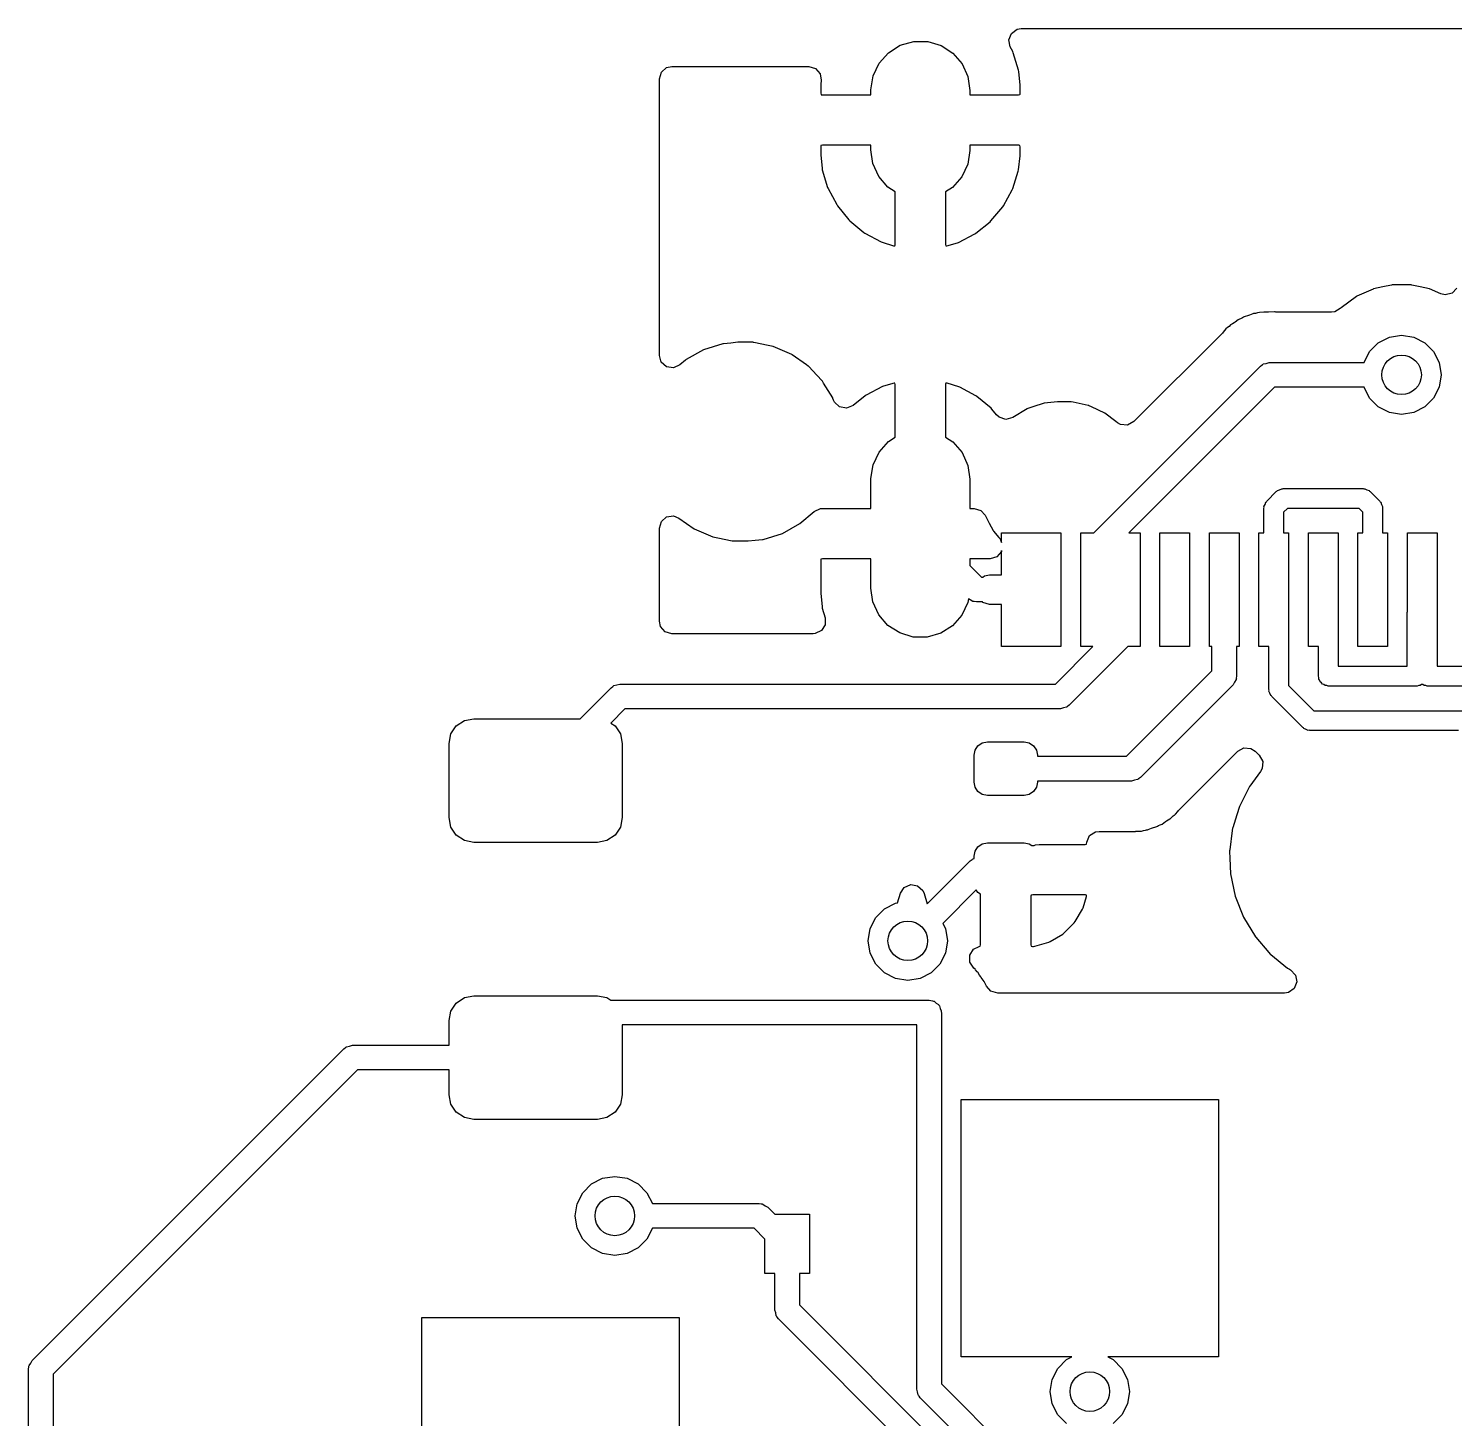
# Model space of a CAD drawing. Extents: x 3.08 to 9.53, y -3.21 to -0.59.
# Drawn here: x 3.853 to 4.421, y -1.144 to -0.591 of the extents above; entities that cross this region are included whole.
import ezdxf

# ---------------------------------------------------------------- set-up
doc = ezdxf.new("R2010")
doc.units = 0
doc.header["$MEASUREMENT"] = 0
doc.layers.add('BLACK', color=7, linetype='CONTINUOUS')

msp = doc.modelspace()

# ---------------------------------------------------------------- linework, layer by layer
at = {"layer": 'BLACK', "linetype": 'CONTINUOUS'}
for p, q in [((4.20016, -0.597188), (4.20553, -0.595654)), ((4.20553, -0.595654), (4.21111, -0.595688)), ((4.24338, -0.595103), (4.24438, -0.592495)), ((4.24394, -0.597841), (4.24338, -0.595103)), ((4.24438, -0.592495), (4.24664, -0.590845)), ((4.24664, -0.590845), (4.24832, -0.590551)), ((4.24832, -0.590551), (4.50821, -0.590551)), ((4.19175, -0.60435), (4.19544, -0.600166)), ((4.19544, -0.600166), (4.20016, -0.597188)), ((4.21111, -0.595688), (4.21646, -0.597288)), ((4.21646, -0.597288), (4.22114, -0.600323)), ((4.22114, -0.600323), (4.22478, -0.604551)), ((4.24495, -0.599747), (4.24394, -0.597841)), ((4.24514, -0.600194), (4.24495, -0.599747)), ((4.24725, -0.607179), (4.24514, -0.600194)), ((4.10512, -0.607928), (4.10723, -0.606098)), ((4.10723, -0.606098), (4.10929, -0.605649)), ((4.10929, -0.605649), (4.16378, -0.605649)), ((4.16378, -0.605649), (4.16646, -0.606437)), ((4.16646, -0.606437), (4.1683, -0.608549)), ((4.18938, -0.609402), (4.19175, -0.60435)), ((4.22478, -0.604551), (4.22709, -0.609632)), ((4.10433, -0.61061), (4.10512, -0.607928)), ((4.10433, -0.720598), (4.10433, -0.61061)), ((4.1683, -0.608549), (4.16871, -0.611163)), ((4.16871, -0.611163), (4.16853, -0.612786)), ((4.18852, -0.614917), (4.18938, -0.609402)), ((4.22709, -0.609632), (4.22789, -0.615157)), ((4.24734, -0.607653), (4.24725, -0.607179)), ((4.24787, -0.613078), (4.24734, -0.607653)), ((4.16853, -0.612786), (4.16852, -0.613062)), ((4.16852, -0.613062), (4.16852, -0.616255)), ((4.16852, -0.616255), (4.16869, -0.616855)), ((4.16869, -0.616855), (4.16875, -0.616902)), ((4.16875, -0.616902), (4.16905, -0.616968)), ((4.16905, -0.616968), (4.18851, -0.616968)), ((4.18851, -0.615157), (4.18852, -0.614917)), ((4.18851, -0.616968), (4.18851, -0.615157)), ((4.22789, -0.615157), (4.22789, -0.616968)), ((4.22789, -0.616968), (4.24717, -0.616968)), ((4.24717, -0.616968), (4.24777, -0.616792)), ((4.24777, -0.616792), (4.24782, -0.616737)), ((4.24782, -0.616737), (4.24789, -0.616435)), ((4.24789, -0.61332), (4.24787, -0.613078)), ((4.24789, -0.616435), (4.24789, -0.61332)), ((4.16858, -0.637199), (4.16852, -0.637502)), ((4.16852, -0.637502), (4.16852, -0.640616)), ((4.16852, -0.640616), (4.16853, -0.640858)), ((4.16853, -0.640858), (4.16906, -0.646283)), ((4.16863, -0.637144), (4.16858, -0.637199)), ((4.16923, -0.636968), (4.16863, -0.637144)), ((4.18851, -0.636968), (4.16923, -0.636968)), ((4.18851, -0.638779), (4.18851, -0.636968)), ((4.18931, -0.644304), (4.18851, -0.638779)), ((4.22788, -0.63902), (4.22702, -0.644535)), ((4.22789, -0.638779), (4.22788, -0.63902)), ((4.24735, -0.636968), (4.22789, -0.636968)), ((4.22789, -0.636968), (4.22789, -0.638779)), ((4.24765, -0.637034), (4.24735, -0.636968)), ((4.24771, -0.637081), (4.24765, -0.637034)), ((4.24789, -0.637681), (4.24771, -0.637081)), ((4.24787, -0.641151), (4.24789, -0.640874)), ((4.24789, -0.640874), (4.24789, -0.637681)), ((4.16906, -0.646283), (4.16915, -0.646757)), ((4.19162, -0.649385), (4.18931, -0.644304)), ((4.22702, -0.644535), (4.22465, -0.649587)), ((4.24723, -0.646829), (4.24787, -0.641151)), ((4.16915, -0.646757), (4.17126, -0.653743)), ((4.19526, -0.653613), (4.19162, -0.649385)), ((4.22465, -0.649587), (4.22096, -0.65377)), ((4.24493, -0.654257), (4.24713, -0.647301)), ((4.24713, -0.647301), (4.24723, -0.646829)), ((4.17126, -0.653743), (4.17145, -0.654189)), ((4.17145, -0.654189), (4.17487, -0.660633)), ((4.1982, -0.655519), (4.19526, -0.653613)), ((4.1982, -0.67676), (4.1982, -0.655519)), ((4.22096, -0.65377), (4.2182, -0.65551)), ((4.2182, -0.65551), (4.2182, -0.676493)), ((4.24122, -0.661096), (4.24474, -0.654701)), ((4.24474, -0.654701), (4.24493, -0.654257)), ((4.17487, -0.660633), (4.17514, -0.661035)), ((4.17514, -0.661035), (4.17975, -0.66669)), ((4.23626, -0.667084), (4.24095, -0.661494)), ((4.24095, -0.661494), (4.24122, -0.661096)), ((4.17975, -0.66669), (4.18009, -0.667033)), ((4.18009, -0.667033), (4.18571, -0.671684)), ((4.23022, -0.671995), (4.23591, -0.667422)), ((4.23591, -0.667422), (4.23626, -0.667084)), ((4.18571, -0.671684), (4.18611, -0.671954)), ((4.18611, -0.671954), (4.19253, -0.675425)), ((4.22335, -0.67564), (4.22982, -0.672259)), ((4.22982, -0.672259), (4.23022, -0.671995)), ((4.19253, -0.675425), (4.19298, -0.675612)), ((4.19298, -0.675612), (4.19752, -0.677017)), ((4.19752, -0.677017), (4.19807, -0.677026)), ((4.19807, -0.677026), (4.1982, -0.67676)), ((4.2182, -0.676493), (4.21836, -0.677025)), ((4.21836, -0.677025), (4.21866, -0.67707)), ((4.21866, -0.67707), (4.22291, -0.675821)), ((4.22291, -0.675821), (4.22335, -0.67564)), ((4.38162, -0.6972), (4.37554, -0.701619)), ((4.38186, -0.697094), (4.38162, -0.6972)), ((4.38826, -0.694248), (4.38186, -0.697094)), ((4.38186, -0.697094), (4.38186, -0.697094)), ((4.38849, -0.694142), (4.38826, -0.694248)), ((4.38826, -0.694248), (4.38826, -0.694248)), ((4.39217, -0.69336), (4.38849, -0.694142)), ((4.39559, -0.692633), (4.39217, -0.69336)), ((4.39585, -0.692579), (4.39559, -0.692633)), ((4.39559, -0.692633), (4.39559, -0.692633)), ((4.40337, -0.692579), (4.39585, -0.692579)), ((4.40362, -0.692633), (4.40337, -0.692579)), ((4.40704, -0.69336), (4.40362, -0.692633)), ((4.40362, -0.692633), (4.40362, -0.692633)), ((4.41072, -0.694142), (4.40704, -0.69336)), ((4.41522, -0.696145), (4.41072, -0.694142)), ((4.41699, -0.696568), (4.41522, -0.696145)), ((4.41971, -0.695911), (4.41699, -0.696568)), ((4.42164, -0.69389), (4.41971, -0.695911)), ((4.34522, -0.703425), (4.34476, -0.703462)), ((4.34523, -0.703425), (4.34522, -0.703425)), ((4.34522, -0.703425), (4.34522, -0.703425)), ((4.34538, -0.703406), (4.34523, -0.703425)), ((4.34523, -0.703425), (4.34523, -0.703425)), ((4.34648, -0.703406), (4.34538, -0.703406)), ((4.34664, -0.703403), (4.34648, -0.703406)), ((4.349, -0.703329), (4.34664, -0.703403)), ((4.34932, -0.703319), (4.349, -0.703329)), ((4.34961, -0.703385), (4.34932, -0.703319)), ((4.35005, -0.703406), (4.34961, -0.703385)), ((4.37172, -0.703406), (4.35005, -0.703406)), ((4.37303, -0.70323), (4.37172, -0.703406)), ((4.37513, -0.701937), (4.37303, -0.70323)), ((4.37517, -0.701987), (4.37513, -0.701937)), ((4.37537, -0.701812), (4.37517, -0.701987)), ((4.37554, -0.701619), (4.37537, -0.701812)), ((4.33098, -0.709047), (4.33039, -0.709552)), ((4.33154, -0.708483), (4.33098, -0.709047)), ((4.33231, -0.708031), (4.33154, -0.708483)), ((4.33304, -0.707596), (4.33231, -0.708031)), ((4.33343, -0.70734), (4.33304, -0.707596)), ((4.33459, -0.7065), (4.33343, -0.70734)), ((4.33484, -0.706317), (4.33459, -0.7065)), ((4.33513, -0.706202), (4.33484, -0.706317)), ((4.33558, -0.706023), (4.33513, -0.706202)), ((4.33513, -0.706202), (4.33513, -0.706202)), ((4.33628, -0.705681), (4.33558, -0.706023)), ((4.3367, -0.705434), (4.33628, -0.705681)), ((4.33697, -0.705275), (4.3367, -0.705434)), ((4.3367, -0.705434), (4.3367, -0.705434)), ((4.33864, -0.704789), (4.33697, -0.705275)), ((4.33908, -0.704638), (4.33864, -0.704789)), ((4.34041, -0.704112), (4.33908, -0.704638)), ((4.3407, -0.703997), (4.34041, -0.704112)), ((4.34041, -0.704112), (4.34041, -0.704112)), ((4.34121, -0.703932), (4.3407, -0.703997)), ((4.34149, -0.703897), (4.34121, -0.703932)), ((4.34225, -0.703739), (4.34149, -0.703897)), ((4.34233, -0.703715), (4.34225, -0.703739)), ((4.34302, -0.703517), (4.34233, -0.703715)), ((4.34476, -0.703462), (4.34302, -0.703517)), ((4.32832, -0.711708), (4.29306, -0.746962)), ((4.32863, -0.711362), (4.32832, -0.711708)), ((4.32974, -0.710021), (4.32863, -0.711362)), ((4.33039, -0.709552), (4.32974, -0.710021)), ((4.39035, -0.715606), (4.39474, -0.713369)), ((4.39474, -0.713369), (4.39961, -0.712598)), ((4.39961, -0.712598), (4.40447, -0.713369)), ((4.40447, -0.713369), (4.40886, -0.715606)), ((4.12195, -0.71841), (4.11493, -0.722302)), ((4.12961, -0.716009), (4.12195, -0.71841)), ((4.12986, -0.715983), (4.12961, -0.716009)), ((4.13273, -0.715692), (4.12986, -0.715983)), ((4.12986, -0.715983), (4.12986, -0.715983)), ((4.13559, -0.715401), (4.13273, -0.715692)), ((4.14149, -0.715401), (4.13559, -0.715401)), ((4.14156, -0.715405), (4.14149, -0.715401)), ((4.14175, -0.715415), (4.14156, -0.715405)), ((4.14156, -0.715405), (4.14156, -0.715405)), ((4.14156, -0.715405), (4.14156, -0.715405)), ((4.14194, -0.715454), (4.14175, -0.715415)), ((4.14762, -0.716642), (4.14194, -0.715454)), ((4.14194, -0.715454), (4.14194, -0.715454)), ((4.14961, -0.717057), (4.14762, -0.716642)), ((4.15698, -0.720245), (4.14961, -0.717057)), ((4.15718, -0.72039), (4.15698, -0.720245)), ((4.16286, -0.724364), (4.15718, -0.72039)), ((4.15718, -0.72039), (4.15718, -0.72039)), ((4.38466, -0.723425), (4.38687, -0.71909)), ((4.38687, -0.71909), (4.39035, -0.715606)), ((4.40886, -0.715606), (4.41235, -0.71909)), ((4.41235, -0.71909), (4.41458, -0.72348)), ((4.1051, -0.723257), (4.10433, -0.720598)), ((4.10721, -0.725099), (4.1051, -0.723257)), ((4.10997, -0.725512), (4.10721, -0.725099)), ((4.11252, -0.724364), (4.10997, -0.725512)), ((4.11474, -0.722465), (4.11252, -0.724364)), ((4.11493, -0.722302), (4.11474, -0.722465)), ((4.16355, -0.72485), (4.16286, -0.724364)), ((4.16373, -0.725033), (4.16355, -0.72485)), ((4.16703, -0.728526), (4.16373, -0.725033)), ((4.2772, -0.791141), (4.34347, -0.724867)), ((4.34347, -0.724867), (4.34417, -0.724342)), ((4.34417, -0.724342), (4.34429, -0.724205)), ((4.34429, -0.724205), (4.3444, -0.724174)), ((4.3444, -0.724174), (4.3446, -0.724022)), ((4.3446, -0.724022), (4.34579, -0.723766)), ((4.34579, -0.723766), (4.34695, -0.723425)), ((4.34695, -0.723425), (4.38466, -0.723425)), ((4.41458, -0.72348), (4.41535, -0.728346)), ((4.16907, -0.730684), (4.16703, -0.728526)), ((4.1692, -0.730897), (4.16907, -0.730684)), ((4.16966, -0.731635), (4.1692, -0.730897)), ((4.1692, -0.730897), (4.1692, -0.730897)), ((4.1733, -0.737507), (4.16966, -0.731635)), ((4.19774, -0.731591), (4.19349, -0.73284)), ((4.19804, -0.731635), (4.19774, -0.731591)), ((4.1982, -0.732168), (4.19804, -0.731635)), ((4.21833, -0.731635), (4.2182, -0.731901)), ((4.21888, -0.731643), (4.21833, -0.731635)), ((4.22342, -0.733049), (4.21888, -0.731643)), ((4.41535, -0.728346), (4.41458, -0.733213)), ((4.18618, -0.736666), (4.18138, -0.740521)), ((4.18658, -0.736402), (4.18618, -0.736666)), ((4.19305, -0.733021), (4.18658, -0.736402)), ((4.19349, -0.73284), (4.19305, -0.733021)), ((4.1982, -0.75315), (4.1982, -0.732168)), ((4.2182, -0.731901), (4.2182, -0.753142)), ((4.22387, -0.733236), (4.22342, -0.733049)), ((4.23029, -0.736707), (4.22387, -0.733236)), ((4.23069, -0.736977), (4.23029, -0.736707)), ((4.23631, -0.741628), (4.23069, -0.736977)), ((4.34899, -0.733268), (4.29112, -0.791141)), ((4.38466, -0.733268), (4.34899, -0.733268)), ((4.38687, -0.737603), (4.38466, -0.733268)), ((4.41458, -0.733213), (4.41235, -0.737603)), ((4.17339, -0.737743), (4.1733, -0.737507)), ((4.17362, -0.738368), (4.17339, -0.737743)), ((4.17339, -0.737743), (4.17339, -0.737743)), ((4.174, -0.739182), (4.17362, -0.738368)), ((4.17605, -0.741089), (4.174, -0.739182)), ((4.1788, -0.741588), (4.17605, -0.741089)), ((4.18138, -0.740521), (4.1788, -0.741588)), ((4.23665, -0.741971), (4.23631, -0.741628)), ((4.23849, -0.744231), (4.23665, -0.741971)), ((4.25065, -0.741886), (4.24489, -0.745348)), ((4.25091, -0.7418), (4.25065, -0.741886)), ((4.25291, -0.741125), (4.25091, -0.7418)), ((4.25091, -0.7418), (4.25091, -0.7418)), ((4.25741, -0.739612), (4.25291, -0.741125)), ((4.26272, -0.739035), (4.25741, -0.739612)), ((4.26796, -0.739035), (4.26272, -0.739035)), ((4.26818, -0.739047), (4.26796, -0.739035)), ((4.26894, -0.739218), (4.26818, -0.739047)), ((4.27487, -0.740544), (4.26894, -0.739218)), ((4.27514, -0.740603), (4.27487, -0.740544)), ((4.27487, -0.740544), (4.27487, -0.740544)), ((4.27538, -0.740716), (4.27514, -0.740603)), ((4.27618, -0.741089), (4.27538, -0.740716)), ((4.27538, -0.740716), (4.27538, -0.740716)), ((4.2816, -0.743616), (4.27618, -0.741089)), ((4.39035, -0.741087), (4.38687, -0.737603)), ((4.39474, -0.743324), (4.39035, -0.741087)), ((4.40886, -0.741087), (4.40447, -0.743324)), ((4.41235, -0.737603), (4.40886, -0.741087)), ((4.23953, -0.745186), (4.23849, -0.744231)), ((4.24219, -0.746054), (4.23953, -0.745186)), ((4.24489, -0.745348), (4.24219, -0.746054)), ((4.28598, -0.746962), (4.2816, -0.743616)), ((4.28654, -0.747396), (4.28598, -0.746962)), ((4.28782, -0.748103), (4.28654, -0.747396)), ((4.29061, -0.748302), (4.28782, -0.748103)), ((4.29306, -0.746962), (4.29061, -0.748302)), ((4.39961, -0.744094), (4.39474, -0.743324)), ((4.40447, -0.743324), (4.39961, -0.744094)), ((4.19544, -0.754891), (4.1982, -0.75315)), ((4.2182, -0.753142), (4.22114, -0.755048)), ((4.18938, -0.764126), (4.19175, -0.759074)), ((4.19175, -0.759074), (4.19544, -0.754891)), ((4.22114, -0.755048), (4.22478, -0.759276)), ((4.22478, -0.759276), (4.22709, -0.764357)), ((4.18852, -0.769641), (4.18938, -0.764126)), ((4.22709, -0.764357), (4.22789, -0.769882)), ((4.18851, -0.769882), (4.18852, -0.769641)), ((4.18851, -0.781535), (4.18851, -0.769882)), ((4.22789, -0.769882), (4.22789, -0.781535)), ((4.34597, -0.778554), (4.34975, -0.774775)), ((4.34975, -0.774775), (4.35003, -0.774631)), ((4.35003, -0.774631), (4.35022, -0.774374)), ((4.35022, -0.774374), (4.35109, -0.774089)), ((4.35109, -0.774089), (4.35191, -0.773671)), ((4.35191, -0.773671), (4.35223, -0.77372)), ((4.35223, -0.77372), (4.35253, -0.773622)), ((4.35253, -0.773622), (4.38434, -0.773622)), ((4.38434, -0.773622), (4.38465, -0.77372)), ((4.38465, -0.77372), (4.38496, -0.773671)), ((4.38496, -0.773671), (4.38578, -0.774089)), ((4.38578, -0.774089), (4.38666, -0.774374)), ((4.38666, -0.774374), (4.38684, -0.774631)), ((4.38684, -0.774631), (4.38713, -0.774775)), ((4.38713, -0.774775), (4.39091, -0.778554)), ((4.16027, -0.78754), (4.16588, -0.782729)), ((4.16588, -0.782729), (4.16843, -0.781582)), ((4.16843, -0.781582), (4.16911, -0.781535)), ((4.16911, -0.781535), (4.18851, -0.781535)), ((4.22789, -0.781535), (4.22952, -0.781535)), ((4.22952, -0.781535), (4.2322, -0.782323)), ((4.2322, -0.782323), (4.2339, -0.784182)), ((4.34481, -0.781337), (4.34491, -0.781035)), ((4.34481, -0.791141), (4.34481, -0.781337)), ((4.34486, -0.780722), (4.34528, -0.7799)), ((4.34491, -0.781035), (4.34486, -0.780722)), ((4.34528, -0.7799), (4.34557, -0.779023)), ((4.34557, -0.779023), (4.34582, -0.778837)), ((4.34582, -0.778837), (4.34597, -0.778554)), ((4.35416, -0.781496), (4.35269, -0.782968)), ((4.38271, -0.781496), (4.35416, -0.781496)), ((4.38418, -0.782968), (4.38271, -0.781496)), ((4.39091, -0.778554), (4.39105, -0.778837)), ((4.39105, -0.778837), (4.39131, -0.779023)), ((4.39131, -0.779023), (4.39159, -0.7799)), ((4.39159, -0.7799), (4.39201, -0.780722)), ((4.39201, -0.780722), (4.39196, -0.781035)), ((4.39196, -0.781035), (4.39206, -0.781337)), ((4.39206, -0.781337), (4.39206, -0.791141)), ((4.10433, -0.789402), (4.10512, -0.78672)), ((4.10512, -0.78672), (4.10723, -0.78489)), ((4.10723, -0.78489), (4.11, -0.784492)), ((4.11, -0.784492), (4.11214, -0.785339)), ((4.11214, -0.785339), (4.11822, -0.789596)), ((4.15325, -0.791432), (4.16027, -0.78754)), ((4.2339, -0.784182), (4.23557, -0.787347)), ((4.23557, -0.787347), (4.23713, -0.790308)), ((4.35269, -0.782968), (4.35269, -0.791141)), ((4.38418, -0.791141), (4.38418, -0.782968)), ((4.10433, -0.826398), (4.10433, -0.789402)), ((4.11822, -0.789596), (4.12559, -0.792785)), ((4.12559, -0.792785), (4.12757, -0.7932)), ((4.12757, -0.7932), (4.13326, -0.794388)), ((4.1396, -0.794441), (4.14246, -0.79415)), ((4.14246, -0.79415), (4.14533, -0.793858)), ((4.14533, -0.793858), (4.14558, -0.793833)), ((4.14533, -0.793858), (4.14533, -0.793858)), ((4.14558, -0.793833), (4.15325, -0.791432)), ((4.23713, -0.790308), (4.23731, -0.790513)), ((4.23731, -0.790513), (4.23731, -0.790514)), ((4.23731, -0.790514), (4.23943, -0.793021)), ((4.23943, -0.793021), (4.23971, -0.793359)), ((4.23971, -0.793359), (4.23972, -0.793373)), ((4.23972, -0.793373), (4.24048, -0.795093)), ((4.24048, -0.795093), (4.24048, -0.791141)), ((4.24048, -0.791141), (4.26411, -0.791141)), ((4.26411, -0.791141), (4.26411, -0.836417)), ((4.27198, -0.836417), (4.27198, -0.791141)), ((4.27198, -0.791141), (4.2772, -0.791141)), ((4.29112, -0.791141), (4.2956, -0.791141)), ((4.2956, -0.791141), (4.2956, -0.836417)), ((4.30348, -0.836417), (4.30348, -0.791141)), ((4.30348, -0.791141), (4.31529, -0.791141)), ((4.31529, -0.791141), (4.31529, -0.836417)), ((4.32316, -0.836417), (4.32316, -0.791141)), ((4.32316, -0.791141), (4.33497, -0.791141)), ((4.33497, -0.791141), (4.33497, -0.836417)), ((4.34285, -0.836417), (4.34285, -0.791141)), ((4.34285, -0.791141), (4.34481, -0.791141)), ((4.35269, -0.791141), (4.35466, -0.791141)), ((4.35466, -0.791141), (4.35466, -0.815747)), ((4.36253, -0.836417), (4.36253, -0.791141)), ((4.36253, -0.791141), (4.37434, -0.791141)), ((4.37434, -0.791141), (4.37434, -0.81372)), ((4.38222, -0.836417), (4.38222, -0.791141)), ((4.38222, -0.791141), (4.38418, -0.791141)), ((4.39206, -0.791141), (4.39403, -0.791141)), ((4.39403, -0.791141), (4.39403, -0.836417)), ((4.4019, -0.822688), (4.4019, -0.791141)), ((4.4019, -0.791141), (4.41371, -0.791141)), ((4.41371, -0.791141), (4.41371, -0.826664)), ((4.13326, -0.794388), (4.13326, -0.794388)), ((4.13326, -0.794388), (4.13344, -0.794427)), ((4.13344, -0.794427), (4.13363, -0.794437)), ((4.13363, -0.794437), (4.13363, -0.794437)), ((4.13363, -0.794437), (4.13364, -0.794437)), ((4.13364, -0.794437), (4.13371, -0.794441)), ((4.13371, -0.794441), (4.1396, -0.794441)), ((4.24042, -0.798691), (4.23856, -0.800781)), ((4.24048, -0.798293), (4.24042, -0.798691)), ((4.24048, -0.807874), (4.24048, -0.798293)), ((4.16858, -0.801766), (4.16852, -0.802069)), ((4.16852, -0.802069), (4.16852, -0.815026)), ((4.16863, -0.801711), (4.16858, -0.801766)), ((4.16923, -0.801535), (4.16863, -0.801711)), ((4.18851, -0.801535), (4.16923, -0.801535)), ((4.18851, -0.813189), (4.18851, -0.801535)), ((4.23593, -0.801535), (4.22789, -0.801535)), ((4.22789, -0.801535), (4.22789, -0.80426)), ((4.22789, -0.80426), (4.23248, -0.808858)), ((4.23856, -0.800781), (4.23593, -0.801535)), ((4.23248, -0.808858), (4.233, -0.808858)), ((4.233, -0.808858), (4.23362, -0.808322)), ((4.23362, -0.808322), (4.23568, -0.807874)), ((4.23568, -0.807874), (4.24048, -0.807874)), ((4.16852, -0.815026), (4.16853, -0.815268)), ((4.16853, -0.815268), (4.16906, -0.820693)), ((4.18931, -0.818714), (4.18851, -0.813189)), ((4.35466, -0.815747), (4.35466, -0.815748)), ((4.35466, -0.815748), (4.35466, -0.851929)), ((4.37434, -0.81372), (4.37436, -0.813779)), ((4.37436, -0.813779), (4.37436, -0.844272)), ((4.16906, -0.820693), (4.16915, -0.821166)), ((4.16915, -0.821166), (4.1703, -0.824964)), ((4.19162, -0.823794), (4.18931, -0.818714)), ((4.22702, -0.818944), (4.22465, -0.823996)), ((4.22726, -0.817422), (4.22702, -0.818944)), ((4.22803, -0.81784), (4.22726, -0.817422)), ((4.22905, -0.818498), (4.22803, -0.81784)), ((4.2293, -0.818534), (4.22905, -0.818498)), ((4.2294, -0.818588), (4.2293, -0.818534)), ((4.22958, -0.818575), (4.2294, -0.818588)), ((4.23044, -0.8187), (4.22958, -0.818575)), ((4.23283, -0.8187), (4.23044, -0.8187)), ((4.233, -0.818897), (4.23283, -0.8187)), ((4.23568, -0.819685), (4.233, -0.818897)), ((4.24048, -0.819685), (4.23568, -0.819685)), ((4.24048, -0.836417), (4.24048, -0.819685)), ((4.10478, -0.828458), (4.10433, -0.826398)), ((4.17032, -0.827759), (4.16883, -0.830122)), ((4.1703, -0.824964), (4.17032, -0.827759)), ((4.19526, -0.828023), (4.19162, -0.823794)), ((4.19994, -0.831058), (4.19526, -0.828023)), ((4.22096, -0.82818), (4.21624, -0.831158)), ((4.22465, -0.823996), (4.22096, -0.82818)), ((4.40188, -0.822748), (4.4019, -0.822688)), ((4.40188, -0.844272), (4.40188, -0.822748)), ((4.41371, -0.826664), (4.41373, -0.826723)), ((4.41373, -0.826723), (4.41373, -0.844272)), ((4.10661, -0.830571), (4.10478, -0.828458)), ((4.10929, -0.831358), (4.10661, -0.830571)), ((4.16555, -0.831358), (4.10929, -0.831358)), ((4.16629, -0.831302), (4.16555, -0.831358)), ((4.16883, -0.830122), (4.16629, -0.831302)), ((4.20529, -0.832657), (4.19994, -0.831058)), ((4.21087, -0.832692), (4.20529, -0.832657)), ((4.21624, -0.831158), (4.21087, -0.832692)), ((4.26411, -0.836417), (4.24048, -0.836417)), ((4.26187, -0.851378), (4.27683, -0.836417)), ((4.29075, -0.836417), (4.26739, -0.859779)), ((4.27683, -0.836417), (4.27198, -0.836417)), ((4.2956, -0.836417), (4.29075, -0.836417)), ((4.31529, -0.836417), (4.30348, -0.836417)), ((4.32414, -0.836417), (4.32316, -0.836417)), ((4.32414, -0.846151), (4.32414, -0.836417)), ((4.33497, -0.836417), (4.33399, -0.836417)), ((4.33399, -0.836417), (4.33399, -0.84819)), ((4.34678, -0.836417), (4.34285, -0.836417)), ((4.34678, -0.853559), (4.34678, -0.836417)), ((4.36649, -0.836417), (4.36253, -0.836417)), ((4.36649, -0.848209), (4.36649, -0.836417)), ((4.39403, -0.836417), (4.38222, -0.836417)), ((4.37436, -0.844272), (4.40188, -0.844272)), ((4.41373, -0.844272), (4.43128, -0.844272)), ((4.29018, -0.880118), (4.32414, -0.846151)), ((4.33313, -0.850606), (4.33255, -0.851669)), ((4.33378, -0.849587), (4.33313, -0.850606)), ((4.33382, -0.849335), (4.33378, -0.849587)), ((4.33387, -0.849238), (4.33382, -0.849335)), ((4.33399, -0.84819), (4.33386, -0.849057)), ((4.33386, -0.849057), (4.33387, -0.849238)), ((4.36668, -0.848802), (4.36649, -0.848209)), ((4.36668, -0.849425), (4.36668, -0.848802)), ((4.36705, -0.84993), (4.36668, -0.849425)), ((4.36724, -0.850523), (4.36705, -0.84993)), ((4.36774, -0.850889), (4.36724, -0.850523)), ((4.36811, -0.851394), (4.36774, -0.850889)), ((4.07276, -0.865157), (4.0851, -0.852819)), ((4.0851, -0.852819), (4.08581, -0.852295)), ((4.08581, -0.852295), (4.08592, -0.852158)), ((4.08592, -0.852158), (4.08603, -0.852127)), ((4.08603, -0.852127), (4.08623, -0.851974)), ((4.08623, -0.851974), (4.08742, -0.851719)), ((4.08742, -0.851719), (4.08858, -0.851378)), ((4.08858, -0.851378), (4.26187, -0.851378)), ((4.33255, -0.851669), (4.2957, -0.888519)), ((4.34688, -0.853861), (4.34678, -0.853559)), ((4.34683, -0.854175), (4.34688, -0.853861)), ((4.34725, -0.854997), (4.34683, -0.854175)), ((4.34753, -0.855873), (4.34725, -0.854997)), ((4.34779, -0.85606), (4.34753, -0.855873)), ((4.34794, -0.856343), (4.34779, -0.85606)), ((4.3603, -0.868709), (4.34794, -0.856343)), ((4.35466, -0.851929), (4.36472, -0.861988)), ((4.3687, -0.851587), (4.36811, -0.851394)), ((4.36921, -0.851953), (4.3687, -0.851587)), ((4.36983, -0.851953), (4.36921, -0.851953)), ((4.37042, -0.852146), (4.36983, -0.851953)), ((4.40582, -0.852146), (4.37042, -0.852146)), ((4.40641, -0.851953), (4.40582, -0.852146)), ((4.40704, -0.851953), (4.40641, -0.851953)), ((4.40754, -0.851587), (4.40704, -0.851953)), ((4.40781, -0.8515), (4.40754, -0.851587)), ((4.40807, -0.851587), (4.40781, -0.8515)), ((4.40858, -0.851953), (4.40807, -0.851587)), ((4.4092, -0.851953), (4.40858, -0.851953)), ((4.40979, -0.852146), (4.4092, -0.851953)), ((4.42965, -0.852146), (4.40979, -0.852146)), ((4.09062, -0.86122), (4.08496, -0.866886)), ((4.26391, -0.86122), (4.09062, -0.86122)), ((4.26507, -0.860879), (4.26391, -0.86122)), ((4.26626, -0.860624), (4.26507, -0.860879)), ((4.26646, -0.860472), (4.26626, -0.860624)), ((4.26657, -0.860441), (4.26646, -0.860472)), ((4.26669, -0.860303), (4.26657, -0.860441)), ((4.26739, -0.859779), (4.26669, -0.860303)), ((4.36472, -0.861988), (4.42394, -0.861988)), ((4.02355, -0.86804), (4.02675, -0.865907)), ((4.02675, -0.865907), (4.03051, -0.865157)), ((4.03051, -0.865157), (4.07276, -0.865157)), ((4.08496, -0.866886), (4.08668, -0.86804)), ((4.02067, -0.875), (4.02142, -0.871233)), ((4.02142, -0.871233), (4.02355, -0.86804)), ((4.08668, -0.86804), (4.08882, -0.871233)), ((4.08882, -0.871233), (4.08957, -0.875)), ((4.36058, -0.868853), (4.3603, -0.868709)), ((4.36077, -0.86911), (4.36058, -0.868853)), ((4.36165, -0.869395), (4.36077, -0.86911)), ((4.36247, -0.869814), (4.36165, -0.869395)), ((4.36278, -0.869764), (4.36247, -0.869814)), ((4.36309, -0.869862), (4.36278, -0.869764)), ((4.42231, -0.869862), (4.36309, -0.869862)), ((4.02067, -0.904528), (4.02067, -0.875)), ((4.08957, -0.875), (4.08957, -0.904528)), ((4.22953, -0.879724), (4.22993, -0.87769)), ((4.22993, -0.87769), (4.23108, -0.875966)), ((4.23108, -0.875966), (4.23281, -0.874814)), ((4.23281, -0.874814), (4.23484, -0.874409)), ((4.23484, -0.874409), (4.24941, -0.874409)), ((4.24941, -0.874409), (4.25144, -0.874814)), ((4.25144, -0.874814), (4.25317, -0.875966)), ((4.25317, -0.875966), (4.25432, -0.87769)), ((4.25432, -0.87769), (4.25472, -0.879724)), ((4.31085, -0.901678), (4.3344, -0.878131)), ((4.3344, -0.878131), (4.33685, -0.876791)), ((4.33685, -0.876791), (4.33964, -0.876991)), ((4.33964, -0.876991), (4.34141, -0.878131)), ((4.34141, -0.878131), (4.34301, -0.879731)), ((4.22953, -0.890354), (4.22953, -0.879724)), ((4.25472, -0.879724), (4.25472, -0.880118)), ((4.25472, -0.880118), (4.29018, -0.880118)), ((4.34301, -0.879731), (4.34435, -0.882184)), ((4.34415, -0.884972), (4.34348, -0.886199)), ((4.34435, -0.882184), (4.34415, -0.884972)), ((4.22993, -0.892388), (4.22953, -0.890354)), ((4.25472, -0.890354), (4.25432, -0.892388)), ((4.29222, -0.889961), (4.25472, -0.889961)), ((4.25472, -0.889961), (4.25472, -0.890354)), ((4.29338, -0.889619), (4.29222, -0.889961)), ((4.29456, -0.889364), (4.29338, -0.889619)), ((4.29477, -0.889212), (4.29456, -0.889364)), ((4.29488, -0.889181), (4.29477, -0.889212)), ((4.29499, -0.889044), (4.29488, -0.889181)), ((4.2957, -0.888519), (4.29499, -0.889044)), ((4.34348, -0.886199), (4.33919, -0.891971)), ((4.23108, -0.894113), (4.22993, -0.892388)), ((4.23281, -0.895265), (4.23108, -0.894113)), ((4.23484, -0.895669), (4.23281, -0.895265)), ((4.24941, -0.895669), (4.23484, -0.895669)), ((4.25144, -0.895265), (4.24941, -0.895669)), ((4.25317, -0.894113), (4.25144, -0.895265)), ((4.25432, -0.892388), (4.25317, -0.894113)), ((4.33909, -0.892158), (4.33694, -0.896392)), ((4.33919, -0.891971), (4.33909, -0.892158)), ((4.31053, -0.902024), (4.31085, -0.901678)), ((4.33507, -0.900067), (4.33405, -0.903365)), ((4.33694, -0.896392), (4.33507, -0.900067)), ((4.02142, -0.908294), (4.02067, -0.904528)), ((4.08957, -0.904528), (4.08882, -0.908294)), ((4.30289, -0.907705), (4.30359, -0.907363)), ((4.30359, -0.907363), (4.30433, -0.907069)), ((4.30433, -0.907069), (4.30574, -0.906046)), ((4.30574, -0.906046), (4.30613, -0.905789)), ((4.30613, -0.905789), (4.30736, -0.905062)), ((4.30736, -0.905062), (4.30762, -0.904903)), ((4.30736, -0.905062), (4.30736, -0.905062)), ((4.30762, -0.904903), (4.30819, -0.904339)), ((4.30819, -0.904339), (4.30878, -0.903834)), ((4.30878, -0.903834), (4.30917, -0.903548)), ((4.30917, -0.903548), (4.30943, -0.903365)), ((4.30943, -0.903365), (4.30962, -0.903125)), ((4.30962, -0.903124), (4.31053, -0.902024)), ((4.30962, -0.903125), (4.30962, -0.903124)), ((4.33405, -0.903365), (4.33244, -0.90854)), ((4.02355, -0.911487), (4.02142, -0.908294)), ((4.02675, -0.913621), (4.02355, -0.911487)), ((4.08668, -0.911487), (4.08349, -0.913621)), ((4.08882, -0.908294), (4.08668, -0.911487)), ((4.27435, -0.914235), (4.27551, -0.911692)), ((4.27551, -0.911692), (4.27786, -0.910181)), ((4.27786, -0.910181), (4.27926, -0.90998)), ((4.27926, -0.90998), (4.28912, -0.90998)), ((4.28912, -0.90998), (4.28956, -0.910001)), ((4.28956, -0.910001), (4.28985, -0.910067)), ((4.28985, -0.910067), (4.29016, -0.910057)), ((4.29016, -0.910057), (4.29253, -0.909983)), ((4.29016, -0.910057), (4.29016, -0.910057)), ((4.29253, -0.909983), (4.29269, -0.90998)), ((4.29269, -0.90998), (4.29379, -0.90998)), ((4.29379, -0.90998), (4.29394, -0.909961)), ((4.29394, -0.90996), (4.29441, -0.909924)), ((4.29394, -0.909961), (4.29394, -0.90996)), ((4.29441, -0.909924), (4.29568, -0.909884)), ((4.29568, -0.909884), (4.29584, -0.909879)), ((4.29584, -0.909879), (4.29615, -0.909869)), ((4.29615, -0.909869), (4.29691, -0.909646)), ((4.29691, -0.909646), (4.29768, -0.909489)), ((4.29768, -0.909489), (4.29816, -0.909428)), ((4.29816, -0.909428), (4.29847, -0.909389)), ((4.29816, -0.909428), (4.29816, -0.909428)), ((4.29847, -0.909389), (4.29876, -0.909274)), ((4.29876, -0.909274), (4.30009, -0.908748)), ((4.29876, -0.909274), (4.29876, -0.909274)), ((4.30009, -0.908748), (4.30053, -0.908596)), ((4.30053, -0.908596), (4.3019, -0.908198)), ((4.3019, -0.908198), (4.3022, -0.908111)), ((4.3019, -0.908198), (4.3019, -0.908198)), ((4.3022, -0.908111), (4.30247, -0.907952)), ((4.30247, -0.907952), (4.30289, -0.907705)), ((4.30247, -0.907952), (4.30247, -0.907952)), ((4.33226, -0.909647), (4.33125, -0.917281)), ((4.33238, -0.908741), (4.33226, -0.909647)), ((4.33244, -0.90854), (4.33238, -0.908741)), ((4.33244, -0.90854), (4.33244, -0.90854)), ((4.03051, -0.91437), (4.02675, -0.913621)), ((4.07972, -0.91437), (4.03051, -0.91437)), ((4.08349, -0.913621), (4.07972, -0.91437)), ((4.22953, -0.919882), (4.22993, -0.917848)), ((4.22993, -0.917848), (4.23108, -0.916124)), ((4.23108, -0.916124), (4.23281, -0.914971)), ((4.23281, -0.914971), (4.23484, -0.914567)), ((4.23484, -0.914567), (4.24941, -0.914567)), ((4.24941, -0.914567), (4.25144, -0.914971)), ((4.25144, -0.914971), (4.25246, -0.91565)), ((4.25246, -0.91565), (4.2534, -0.915576)), ((4.2534, -0.915576), (4.25365, -0.915505)), ((4.25365, -0.915505), (4.25403, -0.915394)), ((4.25365, -0.915505), (4.25365, -0.915505)), ((4.25403, -0.915394), (4.25542, -0.915197)), ((4.25542, -0.915197), (4.2737, -0.915197)), ((4.2737, -0.915197), (4.27423, -0.91504)), ((4.27423, -0.91504), (4.27435, -0.914235)), ((4.33125, -0.917281), (4.33119, -0.917745)), ((4.33119, -0.917745), (4.33119, -0.917955)), ((4.33119, -0.917955), (4.33119, -0.917955)), ((4.33119, -0.917955), (4.3313, -0.92065)), ((4.2109, -0.938834), (4.22802, -0.921717)), ((4.22802, -0.921717), (4.22872, -0.921193)), ((4.22872, -0.921193), (4.22884, -0.921056)), ((4.22884, -0.921056), (4.22894, -0.921024)), ((4.22894, -0.921024), (4.22915, -0.920872)), ((4.22915, -0.920872), (4.22953, -0.92079)), ((4.22953, -0.92079), (4.22953, -0.919882)), ((4.3313, -0.92065), (4.33153, -0.926821)), ((4.33153, -0.926821), (4.33339, -0.93571)), ((4.19902, -0.93845), (4.2002, -0.934635)), ((4.2002, -0.934635), (4.20175, -0.932307)), ((4.20175, -0.932307), (4.20431, -0.931186)), ((4.20431, -0.931186), (4.20707, -0.931626)), ((4.20707, -0.931626), (4.20915, -0.933489)), ((4.20915, -0.933489), (4.2097, -0.934722)), ((4.2097, -0.934722), (4.2109, -0.938834)), ((4.2304, -0.93325), (4.21706, -0.946589)), ((4.23108, -0.93427), (4.2304, -0.93325)), ((4.23213, -0.934966), (4.23108, -0.93427)), ((4.23213, -0.955182), (4.23213, -0.934966)), ((4.25219, -0.935428), (4.25213, -0.93573)), ((4.25213, -0.93573), (4.25213, -0.955101)), ((4.25224, -0.935373), (4.25219, -0.935428)), ((4.25284, -0.935197), (4.25224, -0.935373)), ((4.27392, -0.935197), (4.25284, -0.935197)), ((4.27291, -0.940346), (4.27421, -0.935882)), ((4.27421, -0.935327), (4.27392, -0.935197)), ((4.27421, -0.935882), (4.27421, -0.935327)), ((4.33339, -0.93571), (4.33673, -0.944158)), ((4.19041, -0.944287), (4.19389, -0.940803)), ((4.19389, -0.940803), (4.19828, -0.938566)), ((4.19828, -0.938566), (4.19902, -0.93845)), ((4.26973, -0.945882), (4.27267, -0.940914)), ((4.27267, -0.940914), (4.27291, -0.940346)), ((4.18817, -0.948677), (4.19041, -0.944287)), ((4.21706, -0.946589), (4.21813, -0.948677)), ((4.26527, -0.950453), (4.26935, -0.946372)), ((4.26935, -0.946372), (4.26973, -0.945882)), ((4.33673, -0.944158), (4.34144, -0.951923)), ((4.1874, -0.953543), (4.18817, -0.948677)), ((4.21813, -0.948677), (4.2189, -0.953543)), ((4.25981, -0.95377), (4.26478, -0.950833)), ((4.26478, -0.950833), (4.26527, -0.950453)), ((4.34144, -0.951923), (4.34158, -0.952081)), ((4.34158, -0.952081), (4.34685, -0.958159)), ((4.18817, -0.95841), (4.1874, -0.953543)), ((4.19041, -0.9628), (4.18817, -0.95841)), ((4.21813, -0.95841), (4.21589, -0.9628)), ((4.2189, -0.953543), (4.21813, -0.95841)), ((4.22778, -0.959296), (4.22924, -0.95691)), ((4.22924, -0.95691), (4.23155, -0.955729)), ((4.23155, -0.955729), (4.23201, -0.955633)), ((4.23201, -0.955633), (4.23213, -0.955182)), ((4.25213, -0.955101), (4.2523, -0.955684)), ((4.2523, -0.955684), (4.25276, -0.955765)), ((4.25276, -0.955765), (4.25315, -0.955734)), ((4.25315, -0.955734), (4.25364, -0.955643)), ((4.25364, -0.955643), (4.25924, -0.954016)), ((4.25924, -0.954016), (4.25981, -0.95377)), ((4.34685, -0.958159), (4.34739, -0.958783)), ((4.19389, -0.966284), (4.19041, -0.9628)), ((4.21589, -0.9628), (4.21241, -0.966284)), ((4.22785, -0.96209), (4.22778, -0.959296)), ((4.22941, -0.964406), (4.22785, -0.96209)), ((4.34739, -0.958783), (4.34756, -0.958916)), ((4.34756, -0.958916), (4.35425, -0.964408)), ((4.19828, -0.968521), (4.19389, -0.966284)), ((4.20315, -0.969291), (4.19828, -0.968521)), ((4.20802, -0.968521), (4.20315, -0.969291)), ((4.21241, -0.966284), (4.20802, -0.968521)), ((4.22996, -0.964858), (4.22941, -0.964406)), ((4.23014, -0.965111), (4.22996, -0.964858)), ((4.23015, -0.965121), (4.23014, -0.965111)), ((4.23014, -0.965111), (4.23014, -0.965111)), ((4.23076, -0.965821), (4.23015, -0.965121)), ((4.231, -0.966043), (4.23076, -0.965821)), ((4.23174, -0.967208), (4.231, -0.966043)), ((4.23219, -0.96791), (4.23174, -0.967208)), ((4.23236, -0.968168), (4.23219, -0.96791)), ((4.23348, -0.969704), (4.23236, -0.968168)), ((4.23366, -0.969956), (4.23348, -0.969704)), ((4.23348, -0.969704), (4.23348, -0.969704)), ((4.23378, -0.970246), (4.23366, -0.969956)), ((4.35425, -0.964408), (4.35425, -0.964409)), ((4.35425, -0.964409), (4.35442, -0.964542)), ((4.35442, -0.964542), (4.35497, -0.964858)), ((4.35497, -0.964858), (4.35546, -0.965138)), ((4.35546, -0.965138), (4.35741, -0.967149)), ((4.35795, -0.96989), (4.35693, -0.972491)), ((4.35741, -0.967149), (4.35795, -0.96989)), ((4.02675, -0.976143), (4.03051, -0.975394)), ((4.03051, -0.975394), (4.07972, -0.975394)), ((4.07972, -0.975394), (4.08349, -0.976143)), ((4.23378, -0.970247), (4.23378, -0.970246)), ((4.23378, -0.970258), (4.23378, -0.970247)), ((4.2342, -0.97109), (4.23378, -0.970258)), ((4.23421, -0.9711), (4.2342, -0.97109)), ((4.23438, -0.971364), (4.23421, -0.9711)), ((4.23445, -0.971587), (4.23438, -0.971364)), ((4.23623, -0.973622), (4.23445, -0.971587)), ((4.23892, -0.974409), (4.23623, -0.973622)), ((4.35301, -0.974409), (4.23892, -0.974409)), ((4.35466, -0.974127), (4.35301, -0.974409)), ((4.35693, -0.972491), (4.35466, -0.974127)), ((4.02142, -0.98147), (4.02355, -0.978276)), ((4.02355, -0.978276), (4.02675, -0.976143)), ((4.08349, -0.976143), (4.08499, -0.977146)), ((4.08499, -0.977146), (4.21163, -0.977146)), ((4.21163, -0.977146), (4.21303, -0.977349)), ((4.21303, -0.977349), (4.21333, -0.977542)), ((4.21333, -0.977542), (4.21368, -0.977593)), ((4.21368, -0.977593), (4.21447, -0.978282)), ((4.21447, -0.978282), (4.21536, -0.978852)), ((4.21536, -0.978852), (4.2155, -0.979176)), ((4.2155, -0.979176), (4.21577, -0.979409)), ((4.21577, -0.979409), (4.21607, -0.980417)), ((4.21607, -0.980417), (4.2165, -0.981374)), ((4.2165, -0.981374), (4.21645, -0.981726)), ((4.02067, -0.985236), (4.02142, -0.98147)), ((4.02067, -0.995079), (4.02067, -0.985236)), ((4.20671, -0.986989), (4.08957, -0.986989)), ((4.08957, -0.986989), (4.08957, -1.01476)), ((4.20671, -1.13187), (4.20671, -0.986989)), ((4.21645, -0.981726), (4.21655, -0.982067)), ((4.21655, -0.982067), (4.21655, -1.12983)), ((3.8548, -1.12048), (3.97876, -0.99652)), ((3.97876, -0.99652), (3.97947, -0.995996)), ((3.97947, -0.995996), (3.97958, -0.995859)), ((3.97958, -0.995859), (3.97969, -0.995827)), ((3.97969, -0.995827), (3.97989, -0.995675)), ((3.97989, -0.995675), (3.98108, -0.99542)), ((3.98108, -0.99542), (3.98224, -0.995079)), ((3.98224, -0.995079), (4.02067, -0.995079)), ((3.98428, -1.00492), (3.86321, -1.126)), ((4.02067, -1.00492), (3.98428, -1.00492)), ((4.02067, -1.01476), (4.02067, -1.00492)), ((4.02142, -1.01853), (4.02067, -1.01476)), ((4.08957, -1.01476), (4.08882, -1.01853)), ((4.02355, -1.02172), (4.02142, -1.01853)), ((4.08882, -1.01853), (4.08668, -1.02172)), ((4.22441, -1.11909), (4.22441, -1.01673)), ((4.22441, -1.01673), (4.32677, -1.01673)), ((4.32677, -1.01673), (4.32677, -1.11909)), ((4.02675, -1.02386), (4.02355, -1.02172)), ((4.03051, -1.02461), (4.02675, -1.02386)), ((4.07972, -1.02461), (4.03051, -1.02461)), ((4.08349, -1.02386), (4.07972, -1.02461)), ((4.08668, -1.02172), (4.08349, -1.02386)), ((4.07736, -1.05025), (4.08175, -1.04801)), ((4.08175, -1.04801), (4.08661, -1.04724)), ((4.08661, -1.04724), (4.09148, -1.04801)), ((4.09148, -1.04801), (4.09587, -1.05025)), ((4.07164, -1.05813), (4.07387, -1.05374)), ((4.07387, -1.05374), (4.07736, -1.05025)), ((4.09587, -1.05025), (4.09935, -1.05374)), ((4.09935, -1.05374), (4.10156, -1.05807)), ((4.07087, -1.06299), (4.07164, -1.05813)), ((4.10156, -1.05807), (4.14403, -1.05807)), ((4.14403, -1.05807), (4.14489, -1.0582)), ((4.14489, -1.0582), (4.14508, -1.05818)), ((4.14508, -1.05818), (4.14517, -1.05824)), ((4.14517, -1.05824), (4.14543, -1.05827)), ((4.14543, -1.05827), (4.14644, -1.05893)), ((4.14644, -1.05893), (4.14751, -1.05951)), ((4.14751, -1.05951), (4.15033, -1.06234)), ((4.07164, -1.06786), (4.07087, -1.06299)), ((4.15033, -1.06234), (4.16404, -1.06234)), ((4.16404, -1.06234), (4.16404, -1.08596)), ((4.07387, -1.07225), (4.07164, -1.06786)), ((4.10156, -1.06791), (4.09935, -1.07225)), ((4.14199, -1.06791), (4.10156, -1.06791)), ((4.14632, -1.07225), (4.14199, -1.06791)), ((4.07736, -1.07573), (4.07387, -1.07225)), ((4.08175, -1.07797), (4.07736, -1.07573)), ((4.09587, -1.07573), (4.09148, -1.07797)), ((4.09935, -1.07225), (4.09587, -1.07573)), ((4.14632, -1.08596), (4.14632, -1.07225)), ((4.08661, -1.07874), (4.08175, -1.07797)), ((4.09148, -1.07797), (4.08661, -1.07874)), ((4.15026, -1.08596), (4.14632, -1.08596)), ((4.15026, -1.10045), (4.15026, -1.08596)), ((4.16404, -1.08596), (4.1601, -1.08596)), ((4.1601, -1.08596), (4.1601, -1.09841)), ((4.1506, -1.10161), (4.15026, -1.10045)), ((4.1601, -1.09841), (4.23589, -1.17419)), ((4.00984, -1.20571), (4.00984, -1.10335)), ((4.00984, -1.10335), (4.1122, -1.10335)), ((4.1122, -1.10335), (4.1122, -1.1519)), ((4.15086, -1.1028), (4.1506, -1.10161)), ((4.15101, -1.103), (4.15086, -1.1028)), ((4.15104, -1.10311), (4.15101, -1.103)), ((4.15118, -1.10323), (4.15104, -1.10311)), ((4.1517, -1.10393), (4.15118, -1.10323)), ((4.23037, -1.18259), (4.1517, -1.10393)), ((3.85336, -1.12396), (3.85349, -1.12309)), ((3.85348, -1.12291), (3.85353, -1.12281)), ((3.85349, -1.12309), (3.85348, -1.12291)), ((3.85353, -1.12281), (3.85357, -1.12256)), ((3.85357, -1.12256), (3.85422, -1.12154)), ((3.85422, -1.12154), (3.8548, -1.12048)), ((4.26841, -1.11909), (4.22441, -1.11909)), ((4.26285, -1.12364), (4.26633, -1.12015)), ((4.26633, -1.12015), (4.26841, -1.11909)), ((4.32677, -1.11909), (4.28277, -1.11909)), ((4.28277, -1.11909), (4.28484, -1.12015)), ((4.28484, -1.12015), (4.28833, -1.12364)), ((3.85336, -1.19096), (3.85336, -1.12396)), ((3.86321, -1.126), (3.86321, -1.18892)), ((4.25984, -1.13289), (4.26061, -1.12803)), ((4.26061, -1.12803), (4.26285, -1.12364)), ((4.28833, -1.12364), (4.29057, -1.12803)), ((4.29057, -1.12803), (4.29134, -1.13289)), ((4.20705, -1.13303), (4.20671, -1.13187)), ((4.20731, -1.13422), (4.20705, -1.13303)), ((4.20746, -1.13442), (4.20731, -1.13422)), ((4.20749, -1.13453), (4.20746, -1.13442)), ((4.20763, -1.13465), (4.20749, -1.13453)), ((4.21655, -1.12983), (4.24322, -1.1565)), ((4.26061, -1.13776), (4.25984, -1.13289)), ((4.29134, -1.13289), (4.29057, -1.13776)), ((4.20815, -1.13535), (4.20763, -1.13465)), ((4.2377, -1.1649), (4.20815, -1.13535)), ((4.26285, -1.14215), (4.26061, -1.13776)), ((4.29057, -1.13776), (4.28833, -1.14215)), ((4.26633, -1.14563), (4.26285, -1.14215)), ((4.28833, -1.14215), (4.28484, -1.14563))]:
    msp.add_line(p, q, dxfattribs=at)
at = {"layer": 'BLACK'}
for centre in [(4.39961, -0.728346), (4.20315, -0.953543), (4.08661, -1.06299), (4.27559, -1.13289)]:
    msp.add_circle(centre, 0.007874, dxfattribs=at)

doc.saveas('drawing.dxf')
